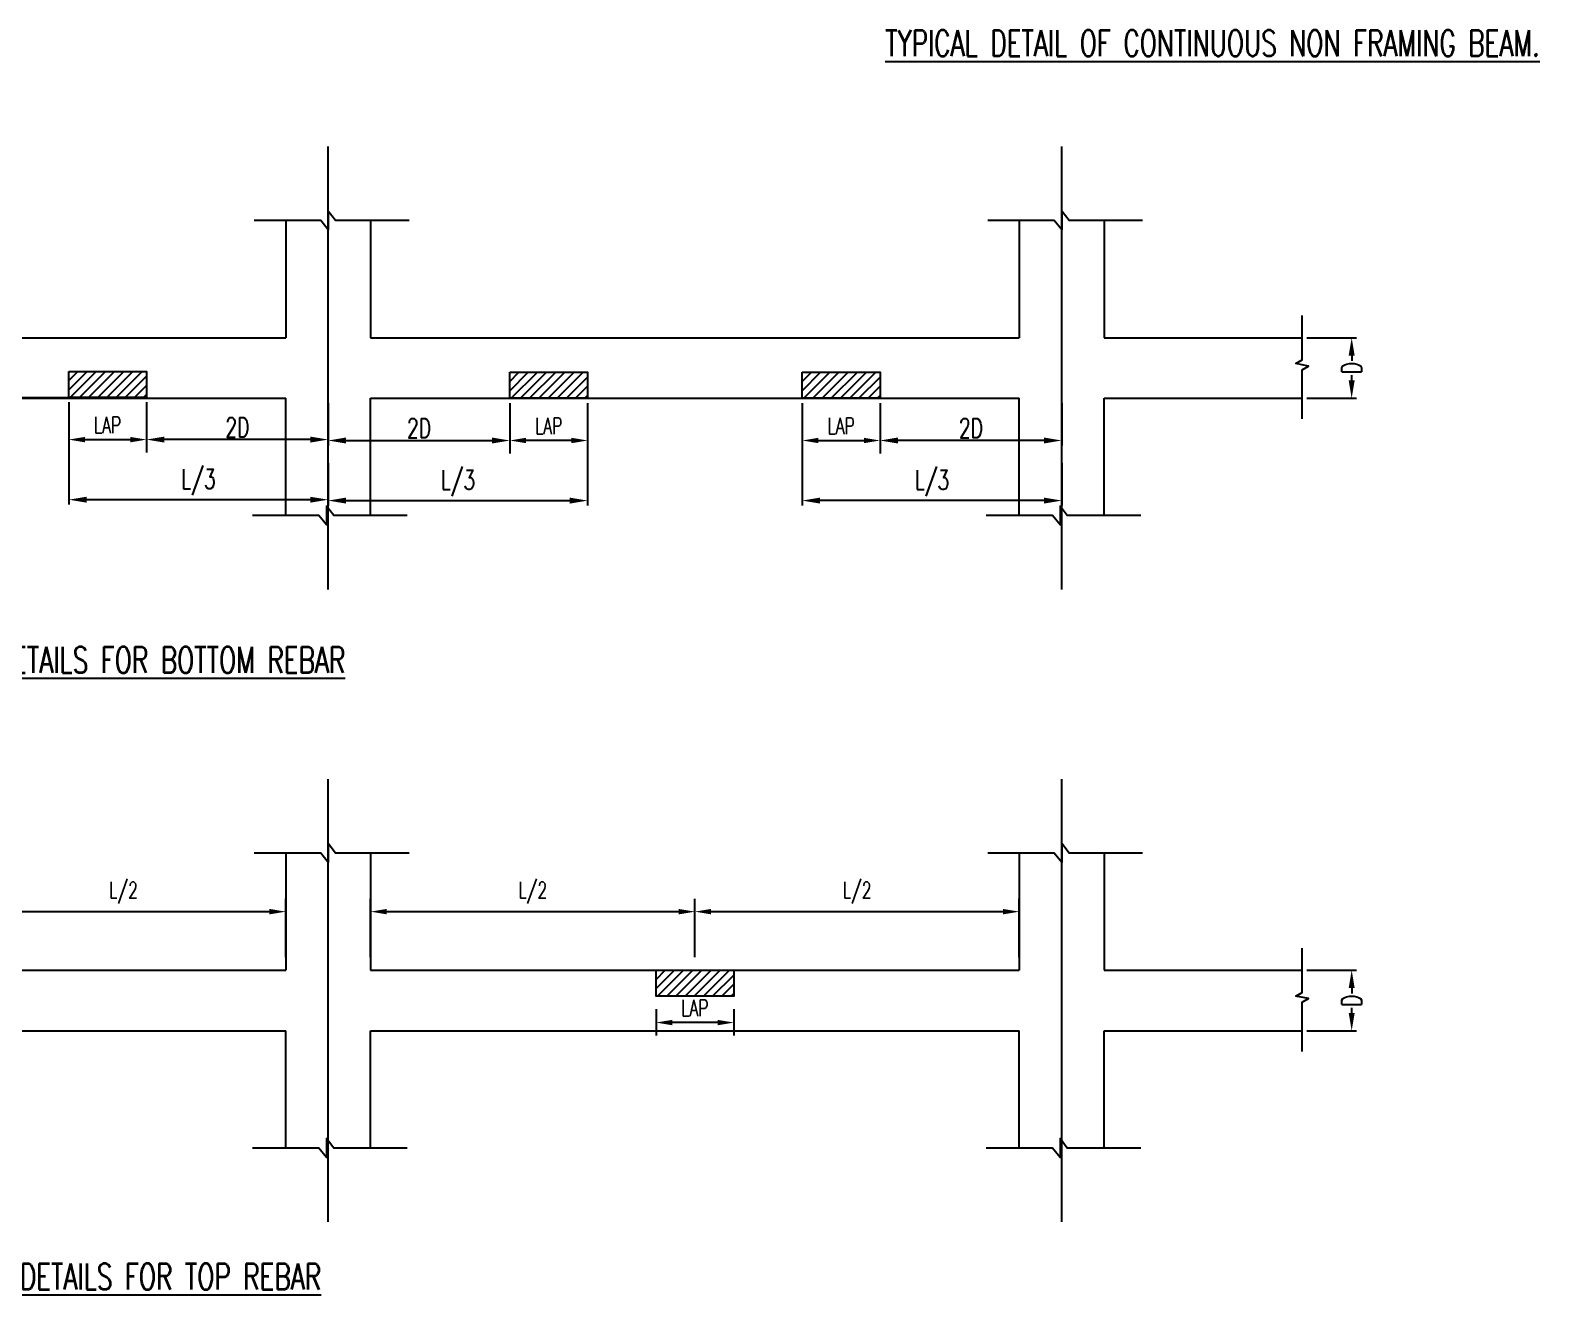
# Model space of a CAD drawing. Extents: x 489124 to 794428, y -356295 to -29813.
# Drawn here: x 535695 to 558967, y -220667 to -201178 of the extents above; entities that cross this region are included whole.
import ezdxf
from ezdxf.enums import TextEntityAlignment as Align

# ---------------------------------------------------------------- set-up
doc = ezdxf.new("R2010")
doc.units = 0
doc.header["$LTSCALE"] = 500
doc.header["$MEASUREMENT"] = 0
doc.linetypes.add('CENTER2', pattern=[1.125, 0.75, -0.125, 0.125, -0.125])
doc.layers.get('DEFPOINTS').update_dxf_attribs({"color": 4})
for name, color, linetype in [('BEAM', 4, 'Continuous'), ('col & circal', 8, 'CENTER2'), ('CUTOUT2', 9, 'Continuous'), ('DIM', 5, 'Continuous'), ('S-DIM-1', 5, 'Continuous')]:
    doc.layers.add(name, color=color, linetype=linetype)
doc.layers.add('HEADING-TXT', color=1, linetype='Continuous', lineweight=25)
doc.styles.add('ROMANS', font='r.shx', dxfattribs={"width": 0.7, "bigfont": 'bigfont.shx'})
doc.dimstyles.new('Copy of INT2TIMES', dxfattribs={"dimtxt": 300, "dimasz": 275, "dimexe": 75, "dimexo": 75, "dimgap": 40, "dimtad": 1, "dimdec": 0, "dimlfac": 0.5, "dimrnd": 5, "dimzin": 0, "dimdsep": 46, "dimtxsty": 'ROMANS', "dimcen": -1, "dimclrd": 5, "dimclre": 5, "dimclrt": 4, "dimadec": 0, "dimazin": 0, "dimtfac": 1, "dimtdec": 0, "dimtix": 1, "dimtofl": 0, "dimtmove": 2, "dimatfit": 3, "dimfxl": 0, "dimtolj": 1, "dimtzin": 0, "dimarcsym": 0})
doc.dimstyles.new('dim100', dxfattribs={"dimtxt": 250, "dimasz": 250, "dimexe": 200, "dimexo": 200, "dimgap": 100, "dimtad": 1, "dimdec": 0, "dimzin": 0, "dimdsep": 46, "dimtxsty": 'ROMANS', "dimcen": 0, "dimclrd": 5, "dimclre": 5, "dimclrt": 4, "dimadec": 0, "dimazin": 0, "dimtfac": 1, "dimtdec": 0, "dimtix": 1, "dimtofl": 0, "dimtmove": 2, "dimatfit": 3, "dimfxl": 0, "dimtolj": 1, "dimtzin": 0, "dimlwd": -1, "dimlwe": -1, "dimarcsym": 0})

# ---------------------------------------------------------------- blocks, each defined once
blk = doc.blocks.new('*D705')
at = {"layer": 'DEFPOINTS', "color": 0}
for p in [(555303, -205917), (556067, -205917), (555303, -206851)]:
    blk.add_point(p, dxfattribs=at)
at = {"layer": 'DIM', "color": 5, "lineweight": -2, "ltscale": 2}
for p, q in [((555378, -205917), (556142, -205917)), ((556067, -206192), (556067, -206274)), ((556067, -206576), (556067, -206494)), ((555378, -206851), (556142, -206851))]:
    blk.add_line(p, q, dxfattribs=at)
at = {"layer": 'DIM', "color": 5}
for points in [[(556113, -206192), (556021, -206192), (556067, -205917)], [(556021, -206576), (556113, -206576), (556067, -206851)]]:
    blk.add_solid(points, dxfattribs=at)
at = {"layer": 'DIM', "color": 4, "insert": (556067, -206384), "char_height": 300, "attachment_point": 5, "rotation": 90, "style": 'ROMANS'}
blk.add_mtext('\\A1;{D}', dxfattribs=at)
blk = doc.blocks.new('*D706')
at = {"layer": 'DEFPOINTS', "color": 0}
for p in [(548797, -206851), (551597, -206851), (548797, -207501)]:
    blk.add_point(p, dxfattribs=at)
at = {"layer": 'DIM', "color": 5, "lineweight": -2, "ltscale": 2}
for p, q in [((548797, -206926), (548797, -207576)), ((551597, -206926), (551597, -207576)), ((551322, -207501), (549072, -207501))]:
    blk.add_line(p, q, dxfattribs=at)
at = {"layer": 'DIM', "color": 5}
for points in [[(549072, -207455), (549072, -207547), (548797, -207501)], [(551322, -207547), (551322, -207455), (551597, -207501)]]:
    blk.add_solid(points, dxfattribs=at)
at = {"layer": 'DIM', "color": 4, "insert": (550197, -207311), "char_height": 300, "attachment_point": 5, "style": 'ROMANS'}
blk.add_mtext('\\A1;{2D}', dxfattribs=at)
blk = doc.blocks.new('*D707')
at = {"layer": 'DEFPOINTS', "color": 0}
for p in [(547597, -206851), (548797, -206851), (548797, -207501)]:
    blk.add_point(p, dxfattribs=at)
at = {"layer": 'S-DIM-1', "color": 5}
for p, q in [((547597, -207051), (547597, -207701)), ((548797, -207051), (548797, -207701)), ((547847, -207501), (548547, -207501))]:
    blk.add_line(p, q, dxfattribs=at)
for points in [[(547847, -207459), (547847, -207542), (547597, -207501)], [(548547, -207459), (548547, -207542), (548797, -207501)]]:
    blk.add_solid(points, dxfattribs=at)
at = {"layer": 'S-DIM-1', "color": 4, "insert": (548197, -207276), "char_height": 250, "attachment_point": 5, "style": 'ROMANS'}
blk.add_mtext('\\A1;LAP', dxfattribs=at)
blk = doc.blocks.new('*D708')
at = {"layer": 'DEFPOINTS', "color": 0, "ltscale": 2}
for p in [(547597, -206851), (551597, -207777), (547597, -208427)]:
    blk.add_point(p, dxfattribs=at)
at = {"layer": 'DIM', "color": 5, "lineweight": -2, "ltscale": 2}
for p, q in [((547597, -206926), (547597, -208502)), ((551597, -207852), (551597, -208502)), ((551322, -208427), (547872, -208427))]:
    blk.add_line(p, q, dxfattribs=at)
at = {"layer": 'DIM', "color": 5, "ltscale": 2}
for points in [[(547872, -208381), (547872, -208473), (547597, -208427)], [(551322, -208381), (551322, -208473), (551597, -208427)]]:
    blk.add_solid(points, dxfattribs=at)
at = {"layer": 'DIM', "color": 4, "ltscale": 2, "insert": (549597, -208158), "char_height": 300, "attachment_point": 5, "style": 'ROMANS'}
blk.add_mtext('\\A1;L/3', dxfattribs=at)
blk = doc.blocks.new('*D709')
at = {"layer": 'DEFPOINTS', "color": 0}
for p in [(537489, -206837), (540289, -206851), (537489, -207487)]:
    blk.add_point(p, dxfattribs=at)
at = {"layer": 'DIM', "color": 5, "lineweight": -2, "ltscale": 2}
for p, q in [((537489, -206912), (537489, -207562)), ((540289, -206926), (540289, -207562)), ((540014, -207487), (537764, -207487))]:
    blk.add_line(p, q, dxfattribs=at)
at = {"layer": 'DIM', "color": 5}
for points in [[(537764, -207441), (537764, -207533), (537489, -207487)], [(540014, -207533), (540014, -207441), (540289, -207487)]]:
    blk.add_solid(points, dxfattribs=at)
at = {"layer": 'DIM', "color": 4, "insert": (538889, -207297), "char_height": 300, "attachment_point": 5, "style": 'ROMANS'}
blk.add_mtext('\\A1;{2D}', dxfattribs=at)
blk = doc.blocks.new('*D710')
at = {"layer": 'DEFPOINTS', "color": 0}
for p in [(536289, -206837), (537489, -206837), (537489, -207487)]:
    blk.add_point(p, dxfattribs=at)
at = {"layer": 'S-DIM-1', "color": 5}
for p, q in [((536289, -207037), (536289, -207687)), ((537489, -207037), (537489, -207687)), ((536539, -207487), (537239, -207487))]:
    blk.add_line(p, q, dxfattribs=at)
for points in [[(536539, -207446), (536539, -207529), (536289, -207487)], [(537239, -207529), (537239, -207446), (537489, -207487)]]:
    blk.add_solid(points, dxfattribs=at)
at = {"layer": 'S-DIM-1', "color": 4, "insert": (536889, -207262), "char_height": 250, "attachment_point": 5, "style": 'ROMANS'}
blk.add_mtext('\\A1;LAP', dxfattribs=at)
blk = doc.blocks.new('*D711')
at = {"layer": 'DEFPOINTS', "color": 0}
for p in [(536289, -206837), (540289, -207777), (536289, -208413)]:
    blk.add_point(p, dxfattribs=at)
at = {"layer": 'DIM', "color": 5, "lineweight": -2, "ltscale": 2}
for p, q in [((536289, -206912), (536289, -208488)), ((540289, -207852), (540289, -208488)), ((540014, -208413), (536564, -208413))]:
    blk.add_line(p, q, dxfattribs=at)
at = {"layer": 'DIM', "color": 5}
for points in [[(536564, -208368), (536564, -208459), (536289, -208413)], [(540014, -208459), (540014, -208368), (540289, -208413)]]:
    blk.add_solid(points, dxfattribs=at)
at = {"layer": 'DIM', "color": 4, "insert": (538289, -208145), "char_height": 300, "attachment_point": 5, "style": 'ROMANS'}
blk.add_mtext('\\A1;L/3', dxfattribs=at)
blk = doc.blocks.new('*D721')
at = {"layer": 'DEFPOINTS', "color": 0}
for p in [(540289, -206851), (543089, -206851), (543089, -207501)]:
    blk.add_point(p, dxfattribs=at)
at = {"layer": 'DIM', "color": 5, "lineweight": -2, "ltscale": 2}
for p, q in [((540289, -206926), (540289, -207576)), ((543089, -206926), (543089, -207576)), ((540564, -207501), (542814, -207501))]:
    blk.add_line(p, q, dxfattribs=at)
at = {"layer": 'DIM', "color": 5}
for points in [[(540564, -207455), (540564, -207547), (540289, -207501)], [(542814, -207547), (542814, -207455), (543089, -207501)]]:
    blk.add_solid(points, dxfattribs=at)
at = {"layer": 'DIM', "color": 4, "insert": (541689, -207311), "char_height": 300, "attachment_point": 5, "style": 'ROMANS'}
blk.add_mtext('\\A1;{2D}', dxfattribs=at)
blk = doc.blocks.new('*D722')
at = {"layer": 'DEFPOINTS', "color": 0}
for p in [(543089, -206851), (544289, -206851), (543089, -207501)]:
    blk.add_point(p, dxfattribs=at)
at = {"layer": 'S-DIM-1', "color": 5}
for p, q in [((543089, -207051), (543089, -207701)), ((544289, -207051), (544289, -207701)), ((544039, -207501), (543339, -207501))]:
    blk.add_line(p, q, dxfattribs=at)
for points in [[(543339, -207459), (543339, -207542), (543089, -207501)], [(544039, -207459), (544039, -207542), (544289, -207501)]]:
    blk.add_solid(points, dxfattribs=at)
at = {"layer": 'S-DIM-1', "color": 4, "insert": (543689, -207276), "char_height": 250, "attachment_point": 5, "style": 'ROMANS'}
blk.add_mtext('\\A1;LAP', dxfattribs=at)
blk = doc.blocks.new('*D723')
at = {"layer": 'DEFPOINTS', "color": 0, "ltscale": 2}
for p in [(544289, -206851), (540289, -207777), (544289, -208427)]:
    blk.add_point(p, dxfattribs=at)
at = {"layer": 'DIM', "color": 5, "lineweight": -2, "ltscale": 2}
for p, q in [((544289, -206926), (544289, -208502)), ((540289, -207852), (540289, -208502)), ((540564, -208427), (544014, -208427))]:
    blk.add_line(p, q, dxfattribs=at)
at = {"layer": 'DIM', "color": 5, "ltscale": 2}
for points in [[(540564, -208381), (540564, -208473), (540289, -208427)], [(544014, -208381), (544014, -208473), (544289, -208427)]]:
    blk.add_solid(points, dxfattribs=at)
at = {"layer": 'DIM', "color": 4, "ltscale": 2, "insert": (542289, -208158), "char_height": 300, "attachment_point": 5, "style": 'ROMANS'}
blk.add_mtext('\\A1;L/3', dxfattribs=at)
blk = doc.blocks.new('*D725')
at = {"layer": 'DEFPOINTS', "color": 0}
for p in [(555303, -215665), (556067, -215665), (555303, -216599)]:
    blk.add_point(p, dxfattribs=at)
at = {"layer": 'DIM', "color": 5, "lineweight": -2, "ltscale": 2}
for p, q in [((555378, -215665), (556142, -215665)), ((556067, -215940), (556067, -216022)), ((556067, -216324), (556067, -216242)), ((555378, -216599), (556142, -216599))]:
    blk.add_line(p, q, dxfattribs=at)
at = {"layer": 'DIM', "color": 5}
for points in [[(556113, -215940), (556021, -215940), (556067, -215665)], [(556021, -216324), (556113, -216324), (556067, -216599)]]:
    blk.add_solid(points, dxfattribs=at)
at = {"layer": 'DIM', "color": 4, "insert": (556067, -216132), "char_height": 300, "attachment_point": 5, "rotation": 90, "style": 'ROMANS'}
blk.add_mtext('\\A1;{D}', dxfattribs=at)
blk = doc.blocks.new('*D730')
at = {"layer": 'DEFPOINTS', "color": 0}
for p in [(539634, -214762), (534634, -215665), (539634, -215665)]:
    blk.add_point(p, dxfattribs=at)
at = {"layer": 'S-DIM-1', "color": 5}
for p, q in [((534634, -215465), (534634, -214562)), ((539634, -215465), (539634, -214562)), ((534884, -214762), (539384, -214762))]:
    blk.add_line(p, q, dxfattribs=at)
for points in [[(534884, -214720), (534884, -214804), (534634, -214762)], [(539384, -214720), (539384, -214804), (539634, -214762)]]:
    blk.add_solid(points, dxfattribs=at)
at = {"layer": 'S-DIM-1', "color": 4, "insert": (537134, -214471), "char_height": 250, "attachment_point": 5, "style": 'ROMANS'}
blk.add_mtext('\\A1;L/2', dxfattribs=at)
blk = doc.blocks.new('*D731')
at = {"layer": 'DEFPOINTS', "color": 0}
for p in [(545943, -214762), (540943, -215665), (545943, -215665)]:
    blk.add_point(p, dxfattribs=at)
at = {"layer": 'S-DIM-1', "color": 5}
for p, q in [((540943, -215465), (540943, -214562)), ((545943, -215465), (545943, -214562)), ((541193, -214762), (545693, -214762))]:
    blk.add_line(p, q, dxfattribs=at)
for points in [[(541193, -214720), (541193, -214804), (540943, -214762)], [(545693, -214720), (545693, -214804), (545943, -214762)]]:
    blk.add_solid(points, dxfattribs=at)
at = {"layer": 'S-DIM-1', "color": 4, "insert": (543443, -214471), "char_height": 250, "attachment_point": 5, "style": 'ROMANS'}
blk.add_mtext('\\A1;L/2', dxfattribs=at)
blk = doc.blocks.new('*D732')
at = {"layer": 'DEFPOINTS', "color": 0}
for p in [(550943, -214762), (545943, -215665), (550943, -215665)]:
    blk.add_point(p, dxfattribs=at)
at = {"layer": 'S-DIM-1', "color": 5}
for p, q in [((545943, -215465), (545943, -214562)), ((550943, -215465), (550943, -214562)), ((546193, -214762), (550693, -214762))]:
    blk.add_line(p, q, dxfattribs=at)
for points in [[(546193, -214720), (546193, -214804), (545943, -214762)], [(550693, -214720), (550693, -214804), (550943, -214762)]]:
    blk.add_solid(points, dxfattribs=at)
at = {"layer": 'S-DIM-1', "color": 4, "insert": (548443, -214471), "char_height": 250, "attachment_point": 5, "style": 'ROMANS'}
blk.add_mtext('\\A1;L/2', dxfattribs=at)
blk = doc.blocks.new('*D867')
at = {"layer": 'DEFPOINTS', "color": 0}
for p in [(545343, -216066), (546543, -216066), (545343, -216471)]:
    blk.add_point(p, dxfattribs=at)
at = {"layer": 'S-DIM-1', "color": 5}
for p, q in [((545343, -216266), (545343, -216671)), ((546543, -216266), (546543, -216671)), ((546293, -216471), (545593, -216471))]:
    blk.add_line(p, q, dxfattribs=at)
for points in [[(545593, -216430), (545593, -216513), (545343, -216471)], [(546293, -216513), (546293, -216430), (546543, -216471)]]:
    blk.add_solid(points, dxfattribs=at)
at = {"layer": 'S-DIM-1', "color": 4, "insert": (545943, -216246), "char_height": 250, "attachment_point": 5, "style": 'ROMANS'}
blk.add_mtext('\\A1;LAP', dxfattribs=at)

msp = doc.modelspace()

# ---------------------------------------------------------------- hatches: boundary and pattern name
at = {"layer": 'BEAM'}
h = msp.add_hatch(dxfattribs=at)
h.set_pattern_fill('ANSI31', color=253, scale=800, style=0)
h.set_pattern_definition([(45, (-5115467.9, 2060695.68), (-70.7106781, 70.7106781), [])])
h.paths.add_polyline_path([(536288.641, -206436.19), (536288.641, -206837.3), (537488.641, -206837.3), (537488.641, -206436.19)])
h = msp.add_hatch(dxfattribs=at)
h.set_pattern_fill('ANSI31', color=253, scale=800, style=0)
h.set_pattern_definition([(45, (-5108667.9, 2060682.13), (-70.7106781, 70.7106781), [])])
h.paths.add_polyline_path([(543088.641, -206850.854), (544288.641, -206850.854), (544288.641, -206449.743), (543088.641, -206449.743)])
h = msp.add_hatch(dxfattribs=at)
h.set_pattern_fill('ANSI31', color=253, scale=800, style=0)
h.set_pattern_definition([(45, (-5104159.13, 2060682.13), (-70.7106781, 70.7106781), [])])
h.paths.add_polyline_path([(547597.404, -206850.854), (548797.404, -206850.854), (548797.404, -206449.743), (547597.404, -206449.743)])
h = msp.add_hatch(dxfattribs=at)
h.set_pattern_fill('ANSI31', color=253, scale=800, style=0)
h.set_pattern_definition([(45, (-5106413.52, 2051466.72), (-70.7106781, 70.7106781), [])])
h.paths.add_polyline_path([(545343.023, -215665.151), (545343.023, -216066.262), (546543.023, -216066.262), (546543.023, -215665.151)])

# ---------------------------------------------------------------- linework, layer by layer
for p, q in [((539634.259, -204110.661), (539634.259, -205917.218)), ((540943.023, -204110.661), (540943.023, -205917.218)), ((550943.023, -204110.661), (550943.023, -205917.218)), ((552251.786, -204110.661), (552251.786, -205917.218)), ((529634.259, -205917.218), (539634.259, -205917.218)), ((529634.259, -205917.218), (539634.259, -205917.218)), ((540943.023, -205917.218), (550943.023, -205917.218)), ((552251.786, -205917.218), (555303.013, -205917.218)), ((529634.259, -206850.854), (536562.149, -206837.3)), ((529634.259, -206850.854), (539634.259, -206850.854)), ((539634.259, -208657.41), (539634.259, -206850.854)), ((540943.023, -208657.41), (540943.023, -206850.854)), ((540943.023, -206850.854), (550943.023, -206850.854)), ((550943.023, -208657.41), (550943.023, -206850.854)), ((552251.786, -206850.854), (555303.013, -206850.854)), ((552251.786, -208657.41), (552251.786, -206850.854)), ((539634.259, -213858.595), (539634.259, -215665.151)), ((540943.023, -213858.595), (540943.023, -215665.151)), ((550943.023, -213858.595), (550943.023, -215665.151)), ((552251.786, -213858.595), (552251.786, -215665.151)), ((529634.259, -215665.151), (539634.259, -215665.151)), ((529634.259, -215665.151), (539634.259, -215665.151)), ((540943.023, -215665.151), (550943.023, -215665.151)), ((552251.786, -215665.151), (555303.013, -215665.151)), ((529634.259, -216598.787), (539634.259, -216598.787)), ((539634.259, -218405.344), (539634.259, -216598.787)), ((540943.023, -218405.344), (540943.023, -216598.787)), ((540943.023, -216598.787), (550943.023, -216598.787)), ((550943.023, -218405.344), (550943.023, -216598.787)), ((552251.786, -216598.787), (555303.013, -216598.787)), ((552251.786, -218405.344), (552251.786, -216598.787))]:
    msp.add_line(p, q, dxfattribs=at)
at = {"layer": 'BEAM', "elevation": 0}
for points in [[(536288.641, -206436.19), (537488.641, -206436.19), (537488.641, -206837.3), (536288.641, -206837.3)], [(543088.641, -206449.743), (544288.641, -206449.743), (544288.641, -206850.854), (543088.641, -206850.854)], [(547597.404, -206449.743), (548797.404, -206449.743), (548797.404, -206850.854), (547597.404, -206850.854)], [(545343.023, -215665.151), (546543.023, -215665.151), (546543.023, -216066.262), (545343.023, -216066.262)]]:
    msp.add_lwpolyline(points, close=True, dxfattribs=at)
at = {"layer": 'col & circal', "linetype": 'CENTER2', "ltscale": 50}
for p, q in [((540288.641, -209796.707), (540288.641, -202971.364)), ((551597.404, -209796.707), (551597.404, -202971.364)), ((540288.641, -219544.641), (540288.641, -212719.298)), ((551597.404, -219544.641), (551597.404, -212719.298))]:
    msp.add_line(p, q, dxfattribs=at)
at = {"layer": 'CUTOUT2', "linetype": 'Continuous', "elevation": 0}
for points in [[(541535.66, -204111.322), (540401.126, -204111.298), (540288.641, -203965.7), (540288.641, -204255.623), (540173.306, -204111.298), (539148.718, -204111.331)], [(552844.423, -204111.322), (551709.889, -204111.298), (551597.404, -203965.7), (551597.404, -204255.623), (551482.069, -204111.298), (550457.482, -204111.331)], [(555303.008, -207166.983), (555303.024, -206410.627), (555400.09, -206354.58), (555206.808, -206316.694), (555303.024, -206258.747), (555303.002, -205575.688)], [(541508.907, -208657.418), (540374.373, -208657.394), (540261.888, -208511.795), (540261.888, -208801.718), (540146.553, -208657.394), (539121.965, -208657.427)], [(552817.67, -208657.418), (551683.136, -208657.394), (551570.651, -208511.795), (551570.651, -208801.718), (551455.316, -208657.394), (550430.729, -208657.427)], [(541535.66, -213859.256), (540401.126, -213859.232), (540288.641, -213713.633), (540288.641, -214003.556), (540173.306, -213859.232), (539148.718, -213859.265)], [(552844.423, -213859.256), (551709.889, -213859.232), (551597.404, -213713.633), (551597.404, -214003.556), (551482.069, -213859.232), (550457.482, -213859.265)], [(555303.008, -216914.916), (555303.024, -216158.56), (555400.09, -216102.513), (555206.808, -216064.627), (555303.024, -216006.68), (555303.002, -215323.622)], [(541508.907, -218405.351), (540374.373, -218405.327), (540261.888, -218259.728), (540261.888, -218549.652), (540146.553, -218405.327), (539121.965, -218405.36)], [(552817.67, -218405.351), (551683.136, -218405.327), (551570.651, -218259.728), (551570.651, -218549.652), (551455.316, -218405.327), (550430.729, -218405.36)]]:
    msp.add_lwpolyline(points, dxfattribs=at)

# ---------------------------------------------------------------- texts
at = {"layer": 'HEADING-TXT', "color": 6, "style": 'ROMANS', "width": 0.7}
for s, p in [('%%UTYPICAL DETAIL OF CONTINUOUS NON FRAMING BEAM.', (553920.995, -201377.64)), ('%%UTYPICAL LAPPING DETAILS FOR BOTTOM REBAR', (536182.904, -210883.143)), ('%%UTYPICAL LAPPING DETAILS FOR TOP REBAR', (536182.904, -220386.732))]:
    msp.add_text(s, height=400, dxfattribs=at).set_placement(p, align=Align.MIDDLE_CENTER)

# ---------------------------------------------------------------- dimensions: what is measured, and where the dimension line sits
at = {"layer": 'DIM', "ltscale": 2}
for base, p1, p2, picture, middle in [((556066.68, -205917.218), (555303.013, -206850.854), (555303.013, -205917.218), '*D705', (556066.68, -206384.036)), ((556066.68, -215665.151), (555303.013, -216598.787), (555303.013, -215665.151), '*D725', (556066.68, -216131.969))]:
    dim = msp.add_linear_dim(base=base, p1=p1, p2=p2, angle=90, text='{D}', dimstyle='Copy of INT2TIMES', dxfattribs=at)
    dim.commit()
    dim.dimension.update_dxf_attribs({"geometry": picture, "text_midpoint": middle, "dimtype": 160})
for base, p1, p2, text, picture, middle in [((536288.641, -208413.396), (540288.641, -207776.984), (536288.641, -206837.3), 'L/3', '*D711', (538288.641, -208144.824)), ((537488.641, -207487.266), (540288.641, -206850.854), (537488.641, -206837.3), '{2D}', '*D709', (538888.641, -207297.266)), ((547597.404, -208426.949), (551597.404, -207776.984), (547597.404, -206850.854), 'L/3', '*D708', (549597.404, -208158.377)), ((548797.404, -207500.819), (551597.404, -206850.854), (548797.404, -206850.854), '{2D}', '*D706', (550197.404, -207310.819))]:
    dim = msp.add_linear_dim(base=base, p1=p1, p2=p2, angle=180, text=text, dimstyle='Copy of INT2TIMES', dxfattribs=at)
    dim.commit()
    dim.dimension.update_dxf_attribs({"geometry": picture, "text_midpoint": middle})
for base, p1, p2, text, picture, middle in [((543088.641, -207500.819), (540288.641, -206850.854), (543088.641, -206850.854), '{2D}', '*D721', (541688.641, -207310.819)), ((544288.641, -208426.949), (540288.641, -207776.984), (544288.641, -206850.854), 'L/3', '*D723', (542288.641, -208158.377))]:
    dim = msp.add_linear_dim(base=base, p1=p1, p2=p2, text=text, dimstyle='Copy of INT2TIMES', dxfattribs=at)
    dim.commit()
    dim.dimension.update_dxf_attribs({"geometry": picture, "text_midpoint": middle})
at = {"layer": 'S-DIM-1'}
for base, p1, p2, text, picture, middle in [((537488.641, -207487.266), (536288.641, -206837.3), (537488.641, -206837.3), 'LAP', '*D710', (536888.641, -207262.266)), ((548797.404, -207500.819), (547597.404, -206850.854), (548797.404, -206850.854), 'LAP', '*D707', (548197.404, -207275.819)), ((539634.259, -214761.873), (534634.259, -215665.151), (539634.259, -215665.151), 'L/2', '*D730', (537134.259, -214471.397)), ((545943.023, -214761.873), (540943.023, -215665.151), (545943.023, -215665.151), 'L/2', '*D731', (543443.023, -214471.397)), ((550943.023, -214761.873), (545943.023, -215665.151), (550943.023, -215665.151), 'L/2', '*D732', (548443.023, -214471.397))]:
    dim = msp.add_linear_dim(base=base, p1=p1, p2=p2, text=text, dimstyle='dim100', override={"dimarcsym": 1}, dxfattribs=at)
    dim.commit()
    dim.dimension.update_dxf_attribs({"geometry": picture, "text_midpoint": middle})
for base, p1, p2, picture, middle in [((543088.641, -207500.819), (544288.641, -206850.854), (543088.641, -206850.854), '*D722', (543688.641, -207275.819)), ((545343.023, -216471.25), (546543.023, -216066.262), (545343.023, -216066.262), '*D867', (545943.023, -216246.25))]:
    dim = msp.add_linear_dim(base=base, p1=p1, p2=p2, angle=180, text='LAP', dimstyle='dim100', override={"dimarcsym": 1}, dxfattribs=at)
    dim.commit()
    dim.dimension.update_dxf_attribs({"geometry": picture, "text_midpoint": middle})

doc.saveas('drawing.dxf')
